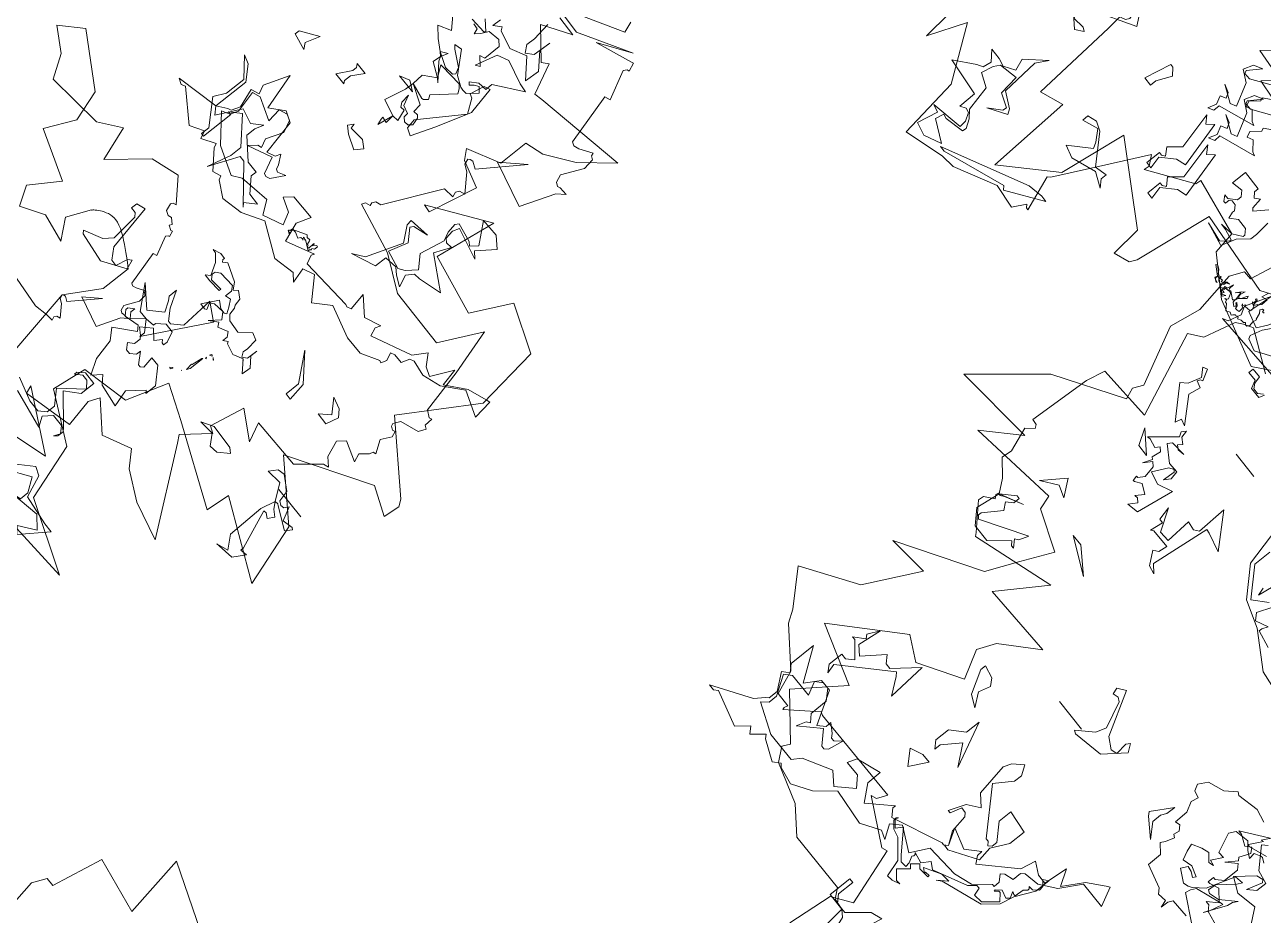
# Model space of a CAD drawing. Header units: metres. Extents: x -71 to 881, y -503 to 661.
# Drawn here: x 304.6 to 312.4, y -265.79 to -260.18 of the extents above; entities that cross this region are included whole.
import ezdxf

# ---------------------------------------------------------------- set-up
doc = ezdxf.new("R2010")
doc.units = ezdxf.units.M
doc.layers.add('ARBRE', color=100, linetype='Continuous', lineweight=13, true_color=0x00ff3f)

# ---------------------------------------------------------------- blocks, each defined once
blk = doc.blocks.new('WMF2', base_point=(0, 0.01))
at = {"color": 251, "lineweight": 0, "true_color": 0x636466}
for points in [[(202.85, -164.87), (210.8, -168.41), (212.43, -167.44), (213.62, -166.42), (215.13, -160.27), (217.5, -158.38), (210.72, -142.97), (221.5, -142.28), (222.26, -138.6), (222.84, -126.51), (221.75, -126.41), (221.24, -125.83), (222.46, -124.38), (220.76, -119.93), (220.93, -117.85), (217.92, -115.52), (216.01, -113.25), (211.75, -115.52), (215.09, -113.71), (215.69, -113.21), (216.23, -113.25), (216.29, -112.71), (215.78, -112.1), (217.44, -110.7), (217.53, -109.6), (213.13, -105.6), (212.64, -105.02), (197.13, -110.25), (202.88, -101.16), (188.84, -101.73), (195.03, -95.86), (196.4, -92.3), (193.55, -87.25), (201.48, -82.18), (206.17, -84.52), (217.5, -73.62), (205.76, -70.03), (212.07, -61.12), (204.08, -54.99), (204.77, -53.52), (202.84, -51.25), (195.1, -48.95), (190.12, -45.33), (178.29, -45.44), (176.89, -43.78), (174.7, -43.59), (173.01, -29.2)], [(135.29, -33.25), (133.39, -15.7), (130.63, -23.1), (123.64, -13.73), (121.99, -1.9), (114.39, -4.34), (111.72, -4.67), (103.98, -8.76), (99.27, -8.35), (97.95, -10.89), (97.46, -10.41), (97.02, -10.37), (99.54, -16.88), (99.06, -17.38), (95.41, -24.9), (90.83, -34.32), (89.42, -32.65), (89.51, -31.56), (81.64, -37.29), (81.55, -38.39), (70.38, -36.78), (69.61, -32.48), (62.22, -27.79), (49.27, -24.43), (44.16, -28.75)], [(52.22, -53.02), (31.88, -54.47), (45.91, -59.56), (49.4, -70.11), (59.14, -74.81), (58.34, -81.44), (49.36, -83.76), (46.84, -91.88), (40.14, -89.34), (24.4, -82.93), (24.01, -87.6), (8.81, -80.93), (12.69, -92.64), (23.58, -100.08), (8.83, -109.56), (3.27, -107.44), (3.01, -110.61), (3.9, -111.79), (16.57, -120.44), (8.22, -134.47), (9.81, -146.85), (18.98, -150.2), (22.71, -142.59), (34.39, -144.58), (32.65, -156.43), (43.16, -148.65), (41.63, -148.52), (39.67, -158.01), (44.92, -159.4), (46.44, -161.06), (40.43, -164.26), (40.42, -170.12), (36.91, -171.27), (31.95, -175.08), (27.13, -180.99), (44.83, -177.37), (46.41, -176.96), (49.12, -182.48), (50.2, -181.46), (55.69, -185.68), (50.55, -189.17), (54.41, -189.22)], [(122.03, -4.59), (121.2, -8.62), (122.72, -8.94), (116.58, -10.22), (116.74, -11.56), (117.68, -13), (118.53, -13.17), (119.53, -12.5), (119.62, -15.95), (127.05, -16.59), (123.52, -19.64), (122.5, -20.31), (122.25, -21.93), (124.05, -23.52), (121.84, -23.52), (120.32, -23.2), (118.31, -24.55), (119.17, -26.74), (115.88, -30.39), (117.14, -28.09), (116.53, -20.76), (113.49, -19.25), (112.89, -18.34), (116.25, -16.14), (114.07, -18.14), (114, -18.92), (116.7, -19.9), (117.23, -23.8), (120.73, -22.94), (121.42, -21.76), (121.9, -19.39), (119.14, -18.3), (118.02, -13.51), (116.67, -12.35), (115.65, -10.82), (115.72, -10.05), (119.34, -9.11), (120.19, -9.29), (120.53, -7.61), (116.29, -5.59), (119.5, -4.04), (122.03, -4.59), (122.03, -4.59)], [(100.3, -13.3), (97.37, -13.9), (96.16, -13.9), (102.61, -9.16), (103.21, -9.75), (114.9, -5.14), (116, -5.14), (100.3, -13.3), (100.3, -13.3)], [(192.69, -188.7), (207.51, -193.95), (205.44, -181.84), (216.23, -183.49), (218.11, -173.58), (219.76, -173.52), (220.92, -170.8), (219.49, -162.84), (220.49, -156.77), (215.08, -146.26), (215.94, -144.26), (215.12, -142.21), (227.2, -134.24), (237.13, -121.84), (221.43, -123.58), (227.53, -117.47), (210.08, -120.09), (209.21, -117.47), (201.41, -114.58), (204.04, -108.47), (206.64, -102.36), (221.47, -92.77), (213.62, -93.64), (218.84, -83.17), (228.67, -76.4), (223.08, -70.7), (221.59, -68.47), (214.46, -63.39), (212.7, -59.01), (209.83, -58.98), (210.04, -58.28), (209.88, -57.88), (205.22, -63.07), (204.55, -62.86), (196.2, -62.98), (185.71, -63.11), (186.56, -61.11), (187.58, -60.7), (178.92, -56.25), (177.9, -56.66), (174.32, -45.95), (177.81, -43.34), (178.67, -34.61)], [(114.53, -49.68), (113.77, -42.55), (112.45, -25.61), (108.09, -27.35), (107.21, -10.78), (98.49, -19.49), (96.74, -32.59), (81.64, -23.67), (81.04, -17.76), (78.09, -18.94), (77.45, -20.28), (75.41, -35.48), (59.11, -34.32), (48.77, -41.31)], [(61.87, -62.25), (50.47, -66), (62.16, -71.92), (61.59, -70.48), (52.23, -72.98), (53.36, -78.3), (52.54, -80.39), (46.99, -76.49), (41.75, -79.1), (39.13, -76.49), (33.51, -73.76), (26.05, -72.12), (37.25, -86.3), (38.33, -87.51), (34.61, -92.45), (35.99, -92.94), (34.69, -99.75), (29.28, -96.73), (30.97, -100.19), (21.09, -100.49), (17.67, -104.7), (16.66, -105.12), (18.28, -106.23), (19.48, -109.18), (18.41, -110.67), (14.49, -109.41), (15.1, -110.95), (13.93, -112.47), (13.73, -113.15), (13.23, -113.37), (14.72, -115.61), (13.76, -117.64), (14.16, -118.66), (14.68, -118.45), (15.39, -118.76), (15.6, -119.27), (14.94, -120.61), (11.56, -121.96), (10.97, -123.39), (11.67, -123.68), (11.74, -125.32), (12.27, -125.11), (13.58, -125.77), (15.6, -134.05), (18.21, -142.77), (22.11, -134.68), (33.61, -134.71), (40.51, -137.9), (50.45, -139.73), (50.16, -140.44), (49.24, -140.81), (49.44, -141.32), (49.15, -142.04), (48.13, -142.44), (43.19, -153.31), (41.06, -153.59), (41.43, -154.51), (41.13, -155.22), (40.11, -155.63), (43.05, -158.46), (44.35, -159.02), (44.76, -160.04), (44.45, -160.3), (43.92, -160.51), (42.49, -159.91), (37.1, -168.03), (40.97, -163.9), (32.15, -161.95), (29.82, -168.64), (28.52, -170), (30.14, -169.93), (30.65, -169.72), (31.37, -170.03), (31.94, -171.46), (30.17, -175.61), (30.45, -177.74), (31.15, -178.04), (31.35, -178.56), (33.6, -177.07), (34.61, -176.66), (35.32, -176.96), (38.04, -186.65), (37.02, -187.05), (39.7, -192.27), (39.35, -192.88), (38.94, -193.04), (39.56, -194.57), (39.97, -194.4), (46.81, -191.62), (41.05, -195.63), (50.47, -189.97), (56.38, -190.15), (44.99, -196.88), (45.76, -198.84)], [(95.41, -24.9), (93.1, -25.5), (93.1, -24.4), (91.88, -23.19), (94.81, -24.4), (99.43, -22.59), (101.87, -23.19), (98.33, -26.72), (98.94, -27.82), (100.65, -29.64), (103.57, -28.43), (103.57, -29.64), (101.87, -30.26), (100.05, -29.64), (95.41, -24.9), (95.41, -24.9)], [(57.77, -28.84), (58.63, -30.3), (56.93, -35.37), (57.37, -30.33), (54.22, -29.5), (53.25, -31.47), (53.04, -32.3), (51.55, -33.16), (53.17, -30.11), (53.78, -27.79), (53.47, -27.25), (51.12, -26.63), (45.81, -30.31), (45.66, -26.44), (59.37, -25.77), (58.42, -26.33), (57.77, -28.84), (57.77, -28.84)], [(55.39, -32.36), (55.77, -32.24), (55.88, -32.62), (56.15, -32.56), (56.36, -32.12), (55.85, -31.63), (55.46, -30.55), (55.3, -30.46), (55.43, -29.76), (55.24, -28.88), (55.5, -28.39), (55.87, -28.34), (56.16, -28.62), (56.42, -28.33), (56.99, -28.28), (57.65, -27.88), (57.72, -28.12), (58.03, -28.17), (58.25, -27.98), (58.41, -28.05), (58.73, -27.66), (58.86, -27.41), (59.43, -27.6), (60.1, -27.17), (61.07, -28.04), (61.37, -28.09), (61.58, -28.52), (61.97, -28.4), (61.62, -28.65), (61.49, -28.9), (62.03, -29.74), (62.37, -29.92), (63.43, -29.61), (63.34, -29.34), (63.61, -29.26), (63.52, -29), (62.86, -28.99), (63.01, -28.72), (62.94, -28.47), (62.26, -28.88), (62.57, -28.28), (62.89, -28.34), (63.48, -28.85), (64.34, -29.1), (64.6, -29.45), (65.11, -29.53), (65.65, -29.92), (65.93, -29.83), (66.02, -29.66), (65.89, -29.26), (65.11, -29.09), (65.26, -29.04), (66.15, -29.41), (66.02, -29.89), (67.84, -30.97), (67.51, -31.22), (66.81, -30.85), (66.26, -30.24), (65.89, -30.14), (65.56, -30.31), (65.43, -30.34), (65.4, -29.99), (64.88, -30.15), (64.76, -29.76), (64.15, -30.11), (64.22, -30.34), (64, -30.58), (63.48, -30.72), (64.02, -30.36), (64.06, -29.83), (64.32, -29.76), (64.47, -29.5), (64.37, -29.25), (64.12, -29.12), (63.68, -29.31), (63.59, -29.47), (63.68, -29.74), (63.15, -29.91), (62.91, -31.2), (62.89, -30.2), (62.83, -30.07), (62.59, -29.93), (62.37, -30.14), (60.91, -29.37), (60.7, -29.58), (60.56, -29.85), (60.92, -31.25), (60.95, -31.35), (61.49, -30.77), (61.62, -30.52), (60.95, -31.58), (60.73, -31.77), (60.58, -32.05), (60.79, -31.06), (60.63, -30.55), (60.45, -30.45), (60.1, -30.71), (59.75, -31.73), (59.62, -31.98), (59.42, -31.56), (60.41, -30.31), (60.57, -29.63), (60.56, -29.41), (60.48, -29.15), (59.78, -28.78), (59.61, -29.12), (59.81, -29.35), (60.09, -29.48), (59.99, -29.66), (59.52, -29.31), (59.36, -28.78), (58.88, -28.85), (58.48, -28.96), (58.53, -29.53), (58.63, -29.93), (59.11, -30.07), (59.2, -30.34), (58.98, -30.11), (58.66, -30.69), (58.5, -30.4), (57.42, -30.59), (57.23, -30.94), (57.5, -31.63), (57.97, -31.77), (58.34, -31.96), (58.03, -32.11), (58.06, -32.48), (58.09, -32.59), (58.37, -32.72), (58.26, -32.91), (58, -32.77), (57.77, -31.77), (57.68, -31.73), (57.33, -32.4), (57.28, -32.27), (56.9, -32.97), (56.98, -34.3), (57.97, -33.85), (57.74, -35.15)], [(85.82, -32.33), (85.2, -32.33), (84.59, -32.83), (85.82, -34.04), (83.99, -36.36), (85.82, -43.43), (84.59, -42.2), (83.5, -43.43), (81.06, -34.64), (82.88, -34.04), (85.2, -31.73), (84.59, -29.42), (85.82, -29.42), (85.82, -32.33), (85.82, -32.33)], [(70.82, -34.21), (69.59, -35.56), (69.59, -35.99), (71.7, -36.34), (72.94, -36.34), (70.38, -36.78), (68.72, -38.1), (68.72, -38.45), (69.59, -39.32), (71.7, -39.32), (72.94, -38.1), (73.38, -39.32), (73.38, -39.76), (74.16, -40.55), (75.04, -40.55), (75.48, -40.2), (75.48, -39.32), (75.92, -39.32), (76.72, -40.2), (75.92, -40.2), (74.6, -41.44), (74.6, -42.32), (75.48, -43.11), (77.6, -42.67), (77.6, -45.66), (73.81, -45.66), (73.81, -44.79), (72.94, -44), (72.05, -44.79), (71.7, -42.67), (71.26, -42.32), (69.59, -44.79)], [(67.83, -43.11), (67.48, -40.2), (67.48, -38.89), (69.16, -36.78), (69.94, -33.86), (74.6, -34.65), (70.82, -34.21), (70.82, -34.21)], [(90.23, -35.66), (89.63, -35.66), (89.02, -36.14), (90.23, -37.37), (88.4, -39.67), (90.23, -46.74), (89.02, -45.52), (87.92, -46.74), (85.48, -37.97), (87.31, -37.37), (89.63, -35.05), (89.02, -32.72), (90.23, -32.72), (90.23, -35.66), (90.23, -35.66)], [(122.64, -46.8), (119.8, -44.2), (117.78, -43.62), (113.05, -45.94), (112.69, -46.71), (113.05, -47.75), (111.9, -48.16), (110.76, -46.76), (118.41, -42.1), (119.56, -39.88), (119.15, -38.74), (116.82, -39.05), (116.04, -38.68), (117.45, -37.54), (121.56, -40.46), (122.95, -46.17), (122.64, -46.8), (122.64, -46.8)], [(174.7, -43.59), (178.13, -43.59), (178.13, -48.16), (177.26, -48.16), (177.26, -44.83), (176.02, -43.59), (173.91, -43.59), (170.9, -47.37), (168.8, -48.16), (169.68, -43.59), (171.36, -38.49), (171.81, -38.05), (173.47, -42.7), (174.7, -43.59), (174.7, -43.59)], [(99.65, -46.23), (100.87, -43.31), (100.87, -42.08), (102.57, -42.08), (101.47, -47.33), (100.87, -47.33), (99.65, -46.23), (99.65, -46.23)], [(80.09, -54.82), (81.89, -53.24), (81.61, -52.7), (82.93, -50.96), (82.44, -49.93), (81.38, -50.49), (79.67, -49.09), (78.94, -48.87), (85.72, -46.19), (85.64, -44.92), (86.71, -44.35), (86.21, -45.98), (87.01, -47.47), (85.95, -48.04), (86.55, -49.02), (88.1, -49.47), (84.71, -48.03), (83.64, -48.6), (85.9, -52.66), (88.14, -53.77), (87.55, -55.72), (85.96, -56.58), (87.61, -54.06), (87.34, -53.53), (86.07, -53.59), (82.77, -55.98)], [(85.1, -58.01), (88.93, -58.28), (83.26, -65.56)], [(84.52, -58.13), (86.33, -56.54), (86.04, -56.01), (87.37, -54.28), (86.87, -53.24), (85.82, -53.82), (84.11, -52.42), (83.35, -52.19), (90.12, -49.5), (90.07, -48.23), (91.12, -47.66), (90.64, -49.3), (91.42, -50.77), (90.37, -51.37), (90.96, -52.33), (92.52, -52.8), (89.13, -51.34), (88.07, -51.91), (90.31, -55.97), (92.58, -57.08), (91.99, -59.05), (90.39, -59.91), (92.05, -57.37), (91.75, -56.85), (90.49, -56.9), (87.19, -59.31)], [(89.51, -61.33), (93.35, -61.59), (87.7, -68.89)], [(220.57, -50.22), (221.79, -50.2), (214.78, -54.92), (213.59, -56.76), (213.1, -57.26), (213.13, -59.1), (215.47, -61.97), (214.27, -63.08), (215.5, -64.29), (215.56, -69.52), (211.34, -63.72), (209.67, -66.67), (207.37, -66.7), (203.77, -60.91), (202.56, -62.13), (202.58, -63.23), (200.85, -62.15), (200.24, -61.55), (199.64, -61.56), (198.56, -62.79), (199.01, -59.87), (199.61, -59.26), (200.21, -59.24), (202.55, -61.52), (206.05, -57.94), (205.47, -59.78), (204.85, -60.28), (206.1, -61.48), (206.14, -65.01), (207.85, -66.7), (209.07, -66.69), (210.27, -65.56), (209.03, -63.15), (213.66, -63.1), (214.86, -61.99), (212.51, -58.47), (212.49, -56.77), (213.57, -55.55), (207.7, -53.3), (201.85, -53.37), (200.78, -55.09), (195.57, -58.07), (193.11, -56.39), (190.24, -59.36), (192.08, -61.04), (195, -61.01), (194.41, -62.83), (189.81, -64.59), (189.77, -61.68), (187.3, -58.79), (183.33, -62.96), (183.33, -62.37), (182.1, -61.15), (172.77, -65.4), (172.29, -65.4), (171.68, -66.02), (173.43, -68.94), (169.39, -67.77), (166.98, -70.11), (166.96, -69.01), (165.85, -67.81), (160.08, -73.71), (159.5, -76.65), (157.18, -75.46), (155.35, -75.48), (154.92, -80.22), (153.06, -77.33), (150.8, -81.38), (147.91, -83.85), (147.29, -84.34), (145.55, -80.94), (150.8, -80.88), (153.05, -76.72), (155.95, -74.38), (158.86, -73.73), (159.47, -73.11), (159.44, -71.4), (161.14, -70.78), (161.73, -70.16), (160.64, -69.08), (160.62, -67.87), (161.11, -67.86), (163.5, -64.91), (166.9, -63.65), (173.36, -63.08), (175.14, -59.53), (179.8, -61.8), (181.48, -60.07), (179.75, -57.65), (181.46, -58.23), (184.95, -55.88), (192.02, -56.41), (194.9, -52.85), (198.42, -50.48), (201.82, -51.06), (202.43, -51.55), (203.66, -50.42), (207.69, -52.09), (208.3, -52.68), (210.1, -50.35), (211.21, -51.44), (213, -49.09), (219.97, -50.84), (220.57, -50.22), (220.57, -50.22)], [(40.86, -56.38), (43.16, -58.19), (49.01, -56.98), (47.19, -57.59), (47.19, -59.3), (49.01, -61.74), (53.04, -58.82), (53.65, -58.19), (53.04, -60.53), (50.1, -63.43), (48.41, -62.83), (46.7, -58.82), (40.86, -58.19), (39.03, -58.19), (42.55, -52.98), (43.78, -54.06), (40.86, -56.38), (40.86, -56.38)], [(156.89, -69.51), (157.43, -66.75), (159.56, -64.03), (167.3, -61.05), (168.14, -60.32), (166.54, -62.02), (168.32, -61.8), (171.36, -59.94), (170.42, -59.42), (170.47, -59.72), (169.59, -59.84), (169.56, -59.52), (171.59, -59.29), (172.31, -59.83), (173.34, -58.5), (172.64, -57.96), (174.22, -55.94), (172.57, -54.64), (171.71, -54.74), (173.12, -54.01), (174.29, -53.87), (175.3, -57.08), (178.61, -59.71), (180.18, -60.09), (181.49, -61.11), (181.56, -61.74), (181.3, -62.07), (181.53, -61.43), (180.22, -60.39), (179.42, -61.68), (175.68, -58.22), (174.72, -57.4), (173.53, -57.53), (173.65, -58.47), (174.34, -59.58), (174.13, -59.93), (174.18, -60.23), (174.45, -60.45), (172.34, -60.13), (171.33, -61.75), (169.98, -60.98), (163.78, -64.16), (162.73, -65.48), (162.11, -65.55), (161.63, -64.1), (159.84, -64.31), (157.76, -66.95), (159.09, -68.05), (159.4, -68.02), (159.94, -67.33), (159.98, -67.64), (159.15, -68.6), (157.6, -68.22), (157.12, -68.85), (157.81, -69.96), (157.22, -69.78), (156.92, -69.81), (156.81, -71.58), (156.27, -72.27), (156.3, -72.59), (156.65, -72.85), (155.79, -72.95), (154.94, -73.93), (155.05, -74.81), (156.1, -75.62), (155.22, -76.3), (155.18, -73.27), (156.89, -69.51), (156.89, -69.51)], [(171.68, -66.02), (173.31, -68.24), (173.88, -71.59), (174.47, -72.18), (175.5, -72.18), (176.09, -69.97), (176.66, -69.97), (175.5, -73.22), (173.31, -74.97), (175.5, -76.59), (176.66, -82.74), (176.09, -84.36), (174.47, -86.09), (173.31, -84.36), (173.31, -82.74), (175.5, -79.36), (168.32, -72.18), (167.74, -72.18), (167.15, -71.59), (166.58, -72.18), (166.58, -73.22), (169.36, -76), (169.36, -78.78), (164.96, -78.33), (164.96, -74.97), (166.58, -71.59), (166.11, -68.82), (171.09, -65.45), (172.15, -65.45), (171.68, -66.02), (171.68, -66.02)], [(64.7, -71.27), (60.09, -70.06), (57.77, -70.06), (56.55, -71.27), (56.55, -72.98), (58.86, -75.3), (55.34, -79.44), (56.55, -80.53), (57.77, -80.53), (58.86, -79.44), (58.86, -80.05), (57.77, -81.14), (55.34, -81.14), (55.34, -78.22), (57.77, -75.92), (52.42, -71.77), (51.91, -71.27), (51.91, -70.06), (52.42, -69.46), (51.91, -70.67), (53.02, -71.77), (55.34, -71.77), (56.55, -70.06), (55.34, -68.37), (63.01, -69.46)], [(187.57, -69.19), (189.89, -71.62), (187.57, -72.72), (185.74, -72.72), (187.57, -69.19), (187.57, -69.19)], [(211.1, -72.56), (210.01, -72.56), (208.8, -73.77), (211.73, -76.09), (212.35, -76.09), (210.51, -77.8), (211.1, -78.4), (210.01, -80.71), (210.51, -76.09), (208.8, -74.88), (205.88, -79.01), (204.66, -77.8), (203.56, -77.8), (200.04, -82.55), (199.42, -74.88), (201.73, -77.8), (202.34, -78.4), (210.51, -70.25), (210.01, -68.43), (211.1, -69.64), (211.1, -72.56), (211.1, -72.56)], [(82.66, -82.33), (73, -81.67), (70.51, -82.25), (69.1, -82.43), (69.35, -83.04), (69.14, -83.51), (68.47, -83.79), (70.41, -85.67), (71.27, -86.04), (71.55, -86.71), (71.33, -86.9), (71, -87.03), (70.05, -86.62), (66.45, -92.02), (69.04, -89.28), (63.17, -87.99), (61.62, -92.45), (60.75, -93.34), (61.84, -93.29), (62.18, -93.16), (62.64, -93.37), (63.02, -94.3), (61.86, -97.06), (62.03, -98.49), (62.51, -98.7), (62.64, -99.03), (64.13, -98.04), (64.8, -97.78), (65.29, -97.98), (67.08, -104.41), (66.4, -104.68), (68.19, -108.14), (67.94, -108.55), (67.68, -108.66), (68.1, -109.68), (68.37, -109.56), (69.29, -109.9), (69.08, -110.38), (70.18, -111.12), (70.78, -110.87), (71.7, -111.21), (72.22, -112.5), (72.02, -112.99), (71.4, -113.23), (75.46, -116.88), (80.69, -115.04), (86.12, -108.09), (88.43, -114.47), (92.34, -111.31), (103.35, -109.97), (106.1, -114.07), (110.61, -116.64), (106.84, -120.37), (96.77, -114.54), (94.84, -108.74), (97.41, -102.93), (91.6, -101), (87.74, -99.72), (91.28, -94.1), (89.03, -90.71), (84.85, -93.45), (79.38, -92.64), (82.27, -96.02), (80.34, -100.54), (80.31, -100.55), (80.25, -100.64), (80.17, -100.76), (80.05, -100.9), (79.89, -101.09), (79.68, -101.28), (79.47, -101.5), (79.2, -101.73), (78.93, -101.95), (78.6, -102.17), (78.25, -102.36), (77.89, -102.55), (77.49, -102.7), (77.07, -102.81), (76.62, -102.9), (76.15, -102.93), (75.62, -102.89), (75.04, -102.76), (74.41, -102.57), (73.74, -102.32), (73.05, -102.03), (72.35, -101.7), (71.67, -101.35), (70.98, -101), (70.34, -100.64), (69.73, -100.29), (69.19, -99.97), (68.7, -99.67), (68.31, -99.43), (68.02, -99.24), (67.83, -99.11), (67.77, -99.08), (67.77, -93.28), (71.55, -86.71), (68.73, -71.99)], [(184.65, -79.77), (186.95, -76.25), (186.95, -75.04), (188.18, -76.25), (188.18, -79.17), (185.74, -81.48), (185.74, -84.42), (181.72, -76.25), (184.65, -79.77), (184.65, -79.77)], [(139.13, -113.66), (141.69, -114.16), (145.74, -113.14), (146.33, -113.43), (148.12, -111.55), (151.13, -110.32), (152.08, -108.49), (151.44, -107.36), (150.04, -107.03), (150.34, -105.65), (149.29, -103.85), (149.18, -101.08), (148.29, -101.35), (147.47, -100.54), (147.61, -99.46), (147.03, -99.16), (147.51, -97.44), (147.99, -96.52), (146.26, -95.22), (146.17, -92.39), (141.64, -91.28), (140.84, -90.46), (139.13, -90.72), (138.69, -89.34), (138.63, -90.88), (138.17, -91.79), (134.57, -91.91)], [(132.69, -91.75), (138.01, -94.49), (137.8, -95.54), (137.29, -96.51), (132.41, -98.35), (132.02, -98.48), (132.65, -95.66), (133.11, -94.75), (131.35, -98.96), (131.2, -100.04), (130.7, -101), (133.23, -98.36), (135.1, -97.76), (135.74, -98.1), (135.68, -99.63), (133.33, -102.77), (132.87, -103.68), (134.56, -103.4), (136.24, -97.94), (137.95, -96.02), (138.58, -95.62), (139.55, -95.29), (142.04, -96.56), (141.41, -97.82), (140.33, -97.67), (139.33, -97.16), (139.01, -97.82), (141.07, -98.46), (142.94, -97.86), (143.7, -99.41), (144.2, -100.81), (142.43, -101.88), (141.01, -102.38), (139.61, -101.25), (138.63, -101.56), (139.77, -101.73), (138.66, -103.88), (139.89, -103.76), (141.57, -107.36), (140.9, -108.66), (138.27, -109.27), (136.88, -108.14), (135.58, -107.47), (135.77, -108.71), (134.62, -109.36), (134.22, -109.47), (133.26, -108.98)], [(133.89, -110.13), (137.3, -108.77), (137.63, -108.93), (136.36, -111.4), (136.84, -111.24), (135.54, -113.78)], [(18.5, -90.74), (17.84, -93.61), (20.02, -96.45), (22.98, -96.02), (22.05, -97.63), (20.72, -98), (17.93, -96.37), (17.41, -94.37), (16.65, -93.94), (15.97, -94.11), (15.49, -94.96), (14.21, -92.52), (12.21, -93.06), (11.86, -92.86), (12.6, -91.6), (16.89, -93.51), (17.23, -93.72), (17.84, -93.61), (16.91, -92.52), (15.64, -91.79), (16.37, -90.52), (17.22, -91.02), (17.83, -90.91), (14.87, -83.79), (14.78, -83.17), (13.49, -83.45), (14.87, -81.07), (17.86, -80.56), (18.47, -80.47), (16.28, -81.33), (18.28, -83.52), (18.5, -90.74), (18.5, -90.74)], [(55.55, -83.45), (56.85, -81.67), (58.61, -84.37), (59.53, -88.36), (61.31, -90.12), (57.78, -93.28), (58.61, -94.11), (61.31, -93.28), (62.23, -94.11), (62.23, -94.58), (61.31, -95.5), (61.31, -94.58), (60.48, -93.73), (58.61, -95.97), (56.85, -96.33), (56.85, -96.8), (55.55, -98.2), (53.79, -98.2), (52.87, -96.33), (52.87, -95.5), (53.33, -95.5), (53.79, -95.97), (54.63, -94.58), (56.39, -95.97), (58.23, -94.11), (56.85, -93.28), (56.39, -92.81), (56.39, -91.51), (57.31, -90.59), (56.39, -89.66), (55.55, -89.66), (54.63, -90.59), (54.63, -91.51), (52.87, -89.66), (52.41, -89.66), (51.93, -90.12), (52.41, -92.34), (50.63, -92.34), (47.94, -89.66), (47.94, -87.42), (48.41, -87.89), (50.63, -84.84), (49.71, -81.67), (54.16, -82.15), (55.55, -83.45), (55.55, -83.45)], [(193.06, -90.68), (193.06, -91.77), (190.63, -91.29), (189.54, -90.08), (190.15, -87.76), (188.32, -85.45), (190.63, -86.53), (193.06, -90.68), (193.06, -90.68)], [(30.71, -93.26), (29.79, -92.67), (31.51, -90.88), (33.12, -90.61), (34.74, -92.37), (37.69, -92.07), (35.5, -93.43), (30.71, -93.26), (30.71, -93.26)], [(48.48, -94.16), (48.71, -93.73), (48.96, -93.86), (48.64, -94.24), (48.48, -94.16), (48.48, -94.16)], [(58.61, -95.97), (60.32, -95.97), (63.86, -99.98), (59.71, -97.06), (57.39, -99.38), (58.61, -101.21), (59.21, -101.81), (59.21, -103.52), (57.39, -100.59), (55.69, -98.89), (55.08, -98.89), (53.39, -100.59), (53.87, -107.05), (50.45, -105.22), (56.79, -93.05), (56.79, -94.14), (58.61, -95.97), (58.61, -95.97)], [(132.71, -95.54), (133.58, -96.42), (134.37, -96.42), (132.71, -98.1), (134.81, -99.76), (136.47, -98.97), (136.93, -98.97), (136.93, -100.2), (136.47, -100.2), (135.25, -101.44), (135.25, -104.42), (136.12, -105.31), (137.8, -103.54), (136.47, -105.66), (136.93, -106.1), (136.12, -108.22), (136.93, -109.09), (137.8, -108.22), (139.92, -109.09), (140.71, -109.09), (134.81, -113.75)], [(135.25, -111.63), (136.12, -110.76), (132.71, -107.41), (130.14, -106.98), (130.14, -104.87), (131.46, -103.54), (130.59, -106.54), (131.03, -106.98), (132.27, -106.54), (134.81, -103.19), (131.92, -101.88), (128.03, -102.76), (120.98, -94.11)], [(123.89, -94.11), (132.71, -95.54), (132.71, -95.54)], [(12.72, -95.5), (19.16, -95.5), (12.72, -95.5), (12.72, -95.5)], [(46.51, -96.62), (46.65, -96.16), (46.74, -95.97), (46.95, -97.29), (46.8, -97.34), (46.58, -99.41), (46.49, -99.57), (46.51, -96.62), (46.51, -96.62)], [(47.28, -95.16), (47.15, -95.21), (47.28, -95.16), (47.28, -95.16)], [(78.38, -97.12), (74.97, -98.96), (73.76, -100.65), (74.37, -105.9), (74.97, -106.51), (76.08, -106.51), (76.08, -107.72), (74.37, -108.33), (72.54, -99.56), (70.84, -97.73), (69.62, -97.73), (69.14, -100.05), (68.53, -100.65), (67.9, -98.96), (72.05, -96.02), (77.9, -96.64), (78.38, -97.12), (78.38, -97.12)], [(151.83, -99.7), (151.83, -97.88), (149.53, -95.56), (153.05, -97.88), (153.66, -98.49), (151.35, -102.62), (151.35, -100.8), (151.83, -99.7), (151.83, -99.7)], [(173.74, -97.12), (171.08, -99.94), (170.47, -101.94), (172.73, -106.71), (173.49, -107.11), (174.53, -106.76), (174.92, -107.91), (173.5, -109.02), (168.96, -101.3), (166.77, -100.11), (165.62, -100.49), (165.9, -102.84), (165.52, -103.6), (164.39, -102.19), (167.39, -98.11), (173.12, -96.81), (173.74, -97.12), (173.74, -97.12)], [(173.09, -98.24), (179.55, -98.24), (173.09, -98.24), (173.09, -98.24)], [(45.08, -100.81), (45.46, -101.12), (45.03, -100.9), (45.08, -100.81), (45.08, -100.81)], [(45.94, -101.27), (45.76, -101.16), (46.23, -100.87), (46.06, -101.21), (45.94, -101.27), (45.94, -101.27)], [(46.06, -100), (46.17, -99.95), (46.26, -100.23), (46.22, -100.08), (46.06, -100), (46.06, -100)], [(41.84, -105.25), (43.62, -104.29), (45.73, -104.74), (46.01, -105.12), (46.77, -104.41), (46.73, -105.44), (47.43, -106.2), (49.22, -105.25), (49.85, -105.94), (51.28, -104.6), (49.82, -106.67), (50.87, -107.74), (52.95, -107.44), (53.69, -106.82), (53.01, -105.71), (53.39, -105.43), (54.48, -105.47), (52.9, -108.54), (51.53, -107.75), (50.51, -107.72), (50.13, -108.07), (50.82, -109.11), (51.79, -110.25), (52.85, -109.93), (52.79, -111.31), (53.49, -112.07), (56.63, -111.82), (57.39, -111.12), (57.42, -110.48), (56.72, -109.72), (54.29, -109.98), (54.31, -109.62), (56.73, -109.36), (58.12, -109.4), (57.43, -110.12), (58.73, -112.28), (60.09, -113.37), (60.82, -113.4), (59.39, -114.07), (58.29, -114.03), (58.31, -113.66), (57.96, -113.28), (57.27, -113.98), (53.82, -112.76), (52.77, -111.68), (52.09, -112.38), (50.71, -111.59), (50.41, -110.19), (50.06, -109.81), (49.75, -108.42), (48.76, -107.65), (46.27, -107.55), (44.45, -109.59), (43.06, -109.17), (42.78, -107.03), (42.83, -106.03), (42.2, -105.27), (41.44, -105.97), (41.35, -108.07), (41.41, -106.7), (39.72, -105.17), (39.79, -103.4), (41.84, -105.25), (41.84, -105.25)], [(41.84, -105.25), (41.63, -105.03), (41.84, -105.25), (41.84, -105.25)], [(216.62, -108.51), (216.01, -113.25), (213.7, -115.58), (213.1, -115.58), (213.1, -114.35), (214.19, -113.25), (213.1, -112.03), (215.41, -108.51), (215.41, -107.9), (214.8, -107.41), (206.64, -112.66), (207.25, -110.82), (207.86, -110.33), (206.64, -109.11), (207.25, -109.11), (207.86, -109.72), (210.77, -106.2), (214.19, -106.2), (216.62, -108.51), (216.62, -108.51)], [(31.94, -110.31), (36.07, -115.05), (31.32, -110.9), (30.71, -107.38), (31.94, -107.38), (31.94, -110.31), (31.94, -110.31)], [(23.77, -111.52), (26.08, -113.84), (23.77, -113.24), (22.56, -112.13), (23.16, -109.69), (25.47, -109.69), (23.77, -111.52), (23.77, -111.52)], [(194.63, -115.87), (201.7, -119.08), (199.51, -119.1), (194.63, -115.87), (194.63, -115.87)], [(88.02, -127.64), (89.18, -128.05), (81.01, -130.16), (79.28, -131.51), (78.66, -131.81), (78.08, -133.54), (79.32, -137.06), (77.83, -137.7), (78.59, -139.25), (76.91, -144.21), (74.85, -137.35), (72.31, -139.57), (70.12, -138.82), (68.65, -132.15), (67.1, -132.91), (66.75, -133.95), (65.48, -132.37), (65.1, -131.6), (64.53, -131.41), (63.1, -132.21), (64.5, -129.59), (65.26, -129.22), (65.84, -129.4), (67.29, -132.34), (71.77, -130.12), (70.62, -131.65), (69.87, -131.93), (70.65, -133.46), (69.51, -136.82), (70.57, -138.98), (71.73, -139.36), (73.23, -138.72), (72.87, -136.03), (77.25, -137.51), (78.75, -136.87), (77.7, -132.76), (78.24, -131.16), (79.66, -130.35), (74.87, -126.28), (69.33, -124.41), (67.74, -125.68), (61.86, -126.76), (60.09, -124.38), (56.38, -126.21), (57.56, -128.41), (60.34, -129.35), (59.17, -130.88), (54.25, -131.01), (55.18, -128.25), (53.81, -124.69), (48.67, -127.32), (48.87, -126.75), (48.11, -125.21), (37.91, -126.12), (37.44, -125.97), (36.67, -126.35), (37.35, -129.67), (33.92, -127.23), (30.88, -128.65), (31.23, -127.59), (30.59, -126.09), (23.17, -129.77), (21.67, -132.34), (19.86, -130.44), (18.12, -129.86), (16.15, -134.19), (15.36, -130.85), (11.87, -133.9), (8.32, -135.28), (7.59, -135.54), (7.07, -131.77), (12.02, -133.45), (15.55, -130.27), (19.06, -129.03), (22.02, -129.38), (22.79, -129), (23.33, -127.38), (25.15, -127.33), (25.92, -126.95), (25.23, -125.56), (25.63, -124.43), (26.08, -124.57), (29.34, -122.59), (32.94, -122.53), (39.22, -124.13), (42.07, -121.37), (45.72, -125.04), (47.88, -123.97), (47.05, -121.13), (48.46, -122.25), (52.55, -121.18), (59.04, -124.03), (62.95, -121.62), (67.02, -120.56), (70.08, -122.22), (70.5, -122.88), (71.99, -122.24), (75.25, -125.13), (75.62, -125.9), (78.11, -124.29), (78.79, -125.68), (81.26, -124.08), (87.26, -128.05), (88.02, -127.64), (88.02, -127.64)], [(81.01, -137.11), (81.01, -130.16), (79.79, -128.95), (77.48, -133.7), (74.56, -133.08), (72.85, -134.78), (73.33, -133.08), (73.33, -131.26), (69.33, -128.34), (67, -128.34), (67, -127.23), (64.57, -124.92), (62.26, -124.92), (64.09, -123.1), (63.48, -122.5), (69.93, -127.84), (71.03, -127.84), (73.33, -122), (72.24, -126.63), (72.24, -128.95), (76.88, -133.08), (78.71, -131.26), (78.09, -131.26), (78.09, -124.92), (78.71, -124.92), (78.71, -126.63), (82.71, -130.78), (81.61, -133.08), (81.61, -137.11), (85.03, -140.02), (83.32, -139.54), (81.01, -137.11), (81.01, -137.11)], [(208.1, -122), (210.46, -122.83), (213.34, -120.5), (210.43, -124.86), (208.1, -122), (208.1, -122)], [(54.16, -127.33), (52.25, -128.51), (51.85, -128.21), (51.22, -128.34), (51.11, -128.15), (50.9, -127.48), (50.6, -127.43), (50.52, -127.17), (50.44, -127.11), (50.17, -127.21), (50.23, -128.35), (50.16, -128.51), (50.16, -128.08), (50.07, -128.03), (49.62, -128.66), (49.33, -128.62), (49.38, -127.89), (49.74, -127.62), (49.57, -127.32), (49.82, -127.23), (49.84, -126.81), (51.76, -127.71), (51.74, -127.58), (52.22, -127.74), (52.33, -127.68), (51.98, -127.29), (52.17, -127.38), (52.57, -127.26), (52.83, -126.75), (53.96, -127.11), (54.74, -127.1), (54.8, -126.57), (54.93, -126.53), (54.96, -126.46), (54.93, -126.32), (54.74, -126.22), (54.51, -126.31), (54.41, -126.05), (55.06, -126.28), (54.16, -127.33), (54.16, -127.33)], [(190.5, -128.76), (189.64, -129.45), (189.46, -131.17), (193.19, -131.13), (193.65, -130.73), (193.32, -133.22), (194.17, -133.3), (194.78, -135.8), (192.24, -131.89), (190.15, -132.02), (190.49, -137.07), (188.78, -136.9), (187.93, -137.58), (188.18, -143.5), (182.86, -137.92), (186.5, -138.74), (187.36, -138.82), (188.57, -127.35), (187.03, -126.24), (188.66, -126.48), (190.5, -128.76), (190.5, -128.76)], [(167.53, -134.78), (172.77, -136.49), (177.52, -141.23), (181.55, -156.93)], [(176.91, -145.25), (176.91, -141.71), (172.29, -137.1), (169.85, -139.41)], [(168.76, -139.41), (169.85, -136.49), (168.76, -135.38), (166.44, -136.49), (166.93, -135.38), (166.93, -134.78), (163.52, -134.17)], [(154.74, -130.03), (160.6, -130.65), (167.53, -134.78), (167.53, -134.78)], [(198.96, -132.02), (199.76, -132.54), (200.36, -132.4), (199.38, -133.95), (201.26, -134.85), (202.39, -133.98), (202.72, -133.9), (202.93, -134.84), (202.59, -134.91), (201.88, -136.06), (202.37, -138.31), (203.19, -138.84), (204.17, -137.22), (203.51, -139.04), (203.93, -139.29), (203.69, -141.03), (204.43, -141.55), (204.96, -140.74), (206.69, -141.04), (207.29, -140.91), (203.63, -145.45), (204.17, -146.3), (203.66, -147.12), (203.34, -145.79), (202.2, -145.06), (202.72, -144.26), (201.92, -143.8), (200.66, -144.08), (203.6, -143.77), (204.12, -142.96), (200.96, -141), (198.96, -141.1), (198.59, -139.51), (199.36, -138.28), (199.2, -140.69), (199.61, -140.96), (200.47, -140.41), (201.83, -137.47), (199.42, -136.95), (196.65, -138.27), (197.74, -130.97), (199.93, -130.47), (198.96, -132.02), (198.96, -132.02)], [(28.56, -153.92), (30.94, -150.53), (29.67, -149.64), (35.82, -150.93), (36.23, -149.61), (35.92, -147.95), (35.22, -147.45), (34.02, -147.66), (35.31, -144.47), (28.78, -140.9), (33.22, -139.51), (34.42, -139.31), (35.29, -137.92), (34.3, -135.76), (36.32, -136.63), (37.59, -137.52), (39.98, -137.11), (40.07, -134.73), (44.54, -132.73), (42.46, -134.33), (40.08, -141.29), (42.26, -143.89), (42.45, -144.97), (38.49, -145.64), (41.28, -144.68), (41.66, -143.99), (39.59, -141.99), (40.67, -138.22), (37.1, -137.61), (35.99, -138.41), (34.61, -140.39), (36.71, -142.49), (35.82, -147.35), (36.59, -148.94), (36.91, -150.74), (36.53, -151.43), (32.84, -150.83), (32.14, -150.33), (31.15, -151.75), (34.23, -155.28), (30.66, -155.41), (28.56, -153.92), (28.56, -153.92)], [(172.09, -138.69), (172.45, -139.76), (172.53, -140.18)], [(171.62, -141.79), (172.09, -138.69), (172.09, -138.69)], [(208.87, -141.57), (204.74, -138.66), (207.06, -138.66), (208.87, -141.57), (208.87, -141.57)], [(59.05, -144.81), (61.87, -145.83), (63.32, -146.72), (62.67, -147.76), (62.48, -146.91), (59.55, -147.25), (58.09, -146.36), (59.05, -144.81), (59.05, -144.81)], [(208.96, -155.15), (209.4, -154.92), (209.63, -154.33), (208.3, -153.97), (208.67, -151.63), (204.64, -147.41), (205.96, -147.79), (206.24, -146.5), (211.37, -151.69), (210.33, -152.81), (209.63, -155.34), (210.96, -156.71), (210.11, -157.18), (208.96, -155.15), (208.96, -155.15)], [(82.25, -150.59), (79.04, -152.94), (79.92, -150.11), (79.04, -149.13), (82.25, -149.63), (82.25, -150.59), (82.25, -150.59)], [(59.93, -151.15), (60.32, -152.23), (60.38, -152.67), (59.29, -152.55), (59.49, -154.26), (58.26, -154.43), (58.99, -156.48), (59.78, -156.36), (60.39, -157.12), (60.6, -158.84), (59.69, -157), (58.12, -156.61), (58.04, -155.76), (57.3, -155.21), (56.47, -155.37), (55.94, -156.07), (56.34, -157.53), (56.79, -157.86), (57.66, -157.75), (57.9, -159.41), (61.78, -160.83), (58.66, -160.38), (58.28, -160.48), (57.75, -161.18), (58.26, -161.95), (55.2, -166.06), (55.75, -166.8), (56.5, -167.36), (60.96, -166.95), (61.31, -166.89), (59.77, -164.96), (59.07, -164.44), (62, -167.02), (62.51, -167.79), (63.26, -168.35), (60.34, -167.25), (58.66, -167.5), (58.28, -168), (58.89, -169.15), (61.9, -170.7), (62.6, -171.21), (61.18, -171.65), (57.84, -168.06), (55.81, -167.24), (55.17, -167.15), (54.29, -167.27), (52.87, -169.18), (53.82, -169.88), (54.6, -169.37), (55.15, -168.63), (55.66, -169.01), (54.32, -170.26), (52.66, -170.5), (52.66, -171.97), (47.81, -175.9), (49.56, -176.04), (54.15, -177.07), (56.26, -176.06), (57.34, -171.75), (56.54, -172.31), (58.19, -173.55), (57.21, -173.91), (57.26, -177.31), (58.26, -178.06), (60.53, -177.56), (61.17, -176.18), (61.91, -175.17), (62.25, -176.19), (63.37, -176.26)], [(64.22, -176.58), (61.08, -176.8), (60.89, -177.07), (62.8, -178.48)], [(66.98, -174.25), (64.97, -172.31), (67.26, -170.98), (65.32, -169.52), (63.26, -168.35), (62.04, -169.25), (62.51, -167.79), (62.6, -166.17), (59.77, -164.96), (61.9, -163.05), (61.78, -160.83), (61.83, -159.09), (62.73, -154.97), (59.49, -154.26), (59.93, -151.15), (59.93, -151.15)], [(70.48, -153.72), (70.48, -154.59), (70.98, -155.09), (68.65, -155.09), (70, -152.75), (70, -151.4), (69.61, -150.88), (71.95, -150.88), (70.48, -153.72), (70.48, -153.72)], [(189.52, -151.57), (194.75, -151.57), (189.52, -151.57), (189.52, -151.57)], [(56.45, -156.83), (51.18, -165.09), (52.99, -167.49), (53.79, -167.78), (53.24, -170.6), (52.14, -171.11), (51.01, -165.85), (52.98, -159.15), (54.67, -154.45), (56.12, -154.97), (56.45, -156.83), (56.45, -156.83)], [(62.6, -160.74), (60.66, -159.76), (64.44, -159.76), (62.6, -160.74), (62.6, -160.74)], [(203.13, -162.67), (204.93, -162.67), (204.93, -163.71), (203.13, -163.71), (202.75, -162.29), (202.01, -161.54), (200.96, -161.54), (200.21, -162.29)], [(199.92, -162.29), (200.21, -161.25), (202.37, -161.25), (203.13, -162.67), (203.13, -162.67)], [(52.76, -180.21), (55.75, -178.63), (59.24, -179.37), (59.71, -180), (60.98, -178.83), (60.92, -180.53)], [(54.82, -186.75), (54.35, -183.2), (54.41, -181.49), (53.37, -180.24), (52.1, -181.39), (51.95, -184.94), (52.04, -182.63), (49.22, -180.06), (49.34, -177.15), (52.76, -180.21), (52.76, -180.21)]]:
    blk.add_lwpolyline(points, dxfattribs=at)

msp = doc.modelspace()

# ---------------------------------------------------------------- block references
at = {"layer": 'ARBRE', "color": 251, "lineweight": 5, "true_color": 0x636466, "xscale": 0.03451886634015593, "yscale": 0.03451886634015593, "zscale": 0.03451886634015593, "rotation": 128.5771086415459}
for p in [(312.7234, -264.19), (304.0328, -265.6813), (312.3286, -271.4047), (304.7855, -275.2252)]:
    msp.add_blockref('WMF2', p, dxfattribs=at)

doc.saveas('drawing.dxf')
